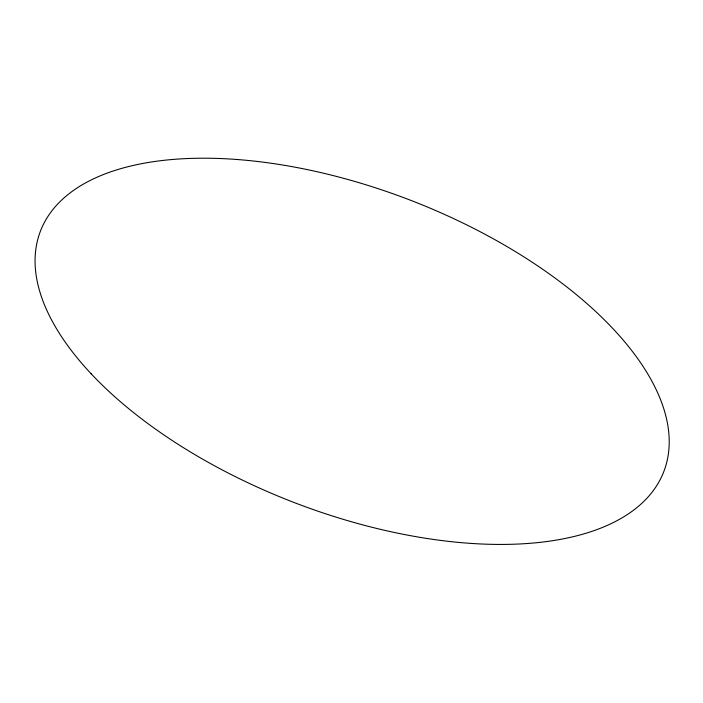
<?xml version="1.0" encoding="UTF-8"?>
<svg xmlns="http://www.w3.org/2000/svg" width="703" height="703" viewBox="0 0 703 703"><rect width="100%" height="100%" fill="white"/><g stroke="black" fill="none" stroke-linecap="round" stroke-linejoin="round"><path stroke-width="1.05" d="M91.162 373.794A334.066 161.954 21.1 0 0 638.579 506.186A334.066 161.954 21.1 0 0 326.684 173.975A334.066 161.954 21.1 0 0 91.162 373.794"/></g></svg>
